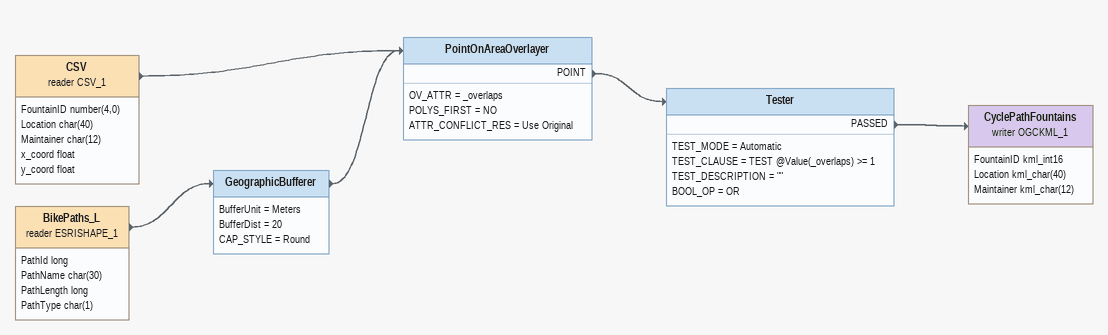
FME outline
CSV (reader CSV_1)
    attributes: FountainID number(4,0), Location char(40), Maintainer char(12), x_coord float, y_coord float
    -> PointOnAreaOverlayer
BikePaths_L (reader ESRISHAPE_1)
    attributes: PathId long, PathName char(30), PathLength long, PathType char(1)
    -> GeographicBufferer
GeographicBufferer
    BufferUnit = Meters
    BufferDist = 20
    CAP_STYLE = Round
    -> PointOnAreaOverlayer
PointOnAreaOverlayer
    OV_ATTR = _overlaps
    POLYS_FIRST = NO
    ATTR_CONFLICT_RES = Use Original
    POINT -> Tester
Tester
    TEST_MODE = Automatic
    TEST_CLAUSE = TEST @Value(_overlaps) >= 1
    TEST_DESCRIPTION = ""
    BOOL_OP = OR
    PASSED -> CyclePathFountains (writer OGCKML_1)
CyclePathFountains (writer OGCKML_1)
    attributes: FountainID kml_int16, Location kml_char(40), Maintainer kml_char(12)
